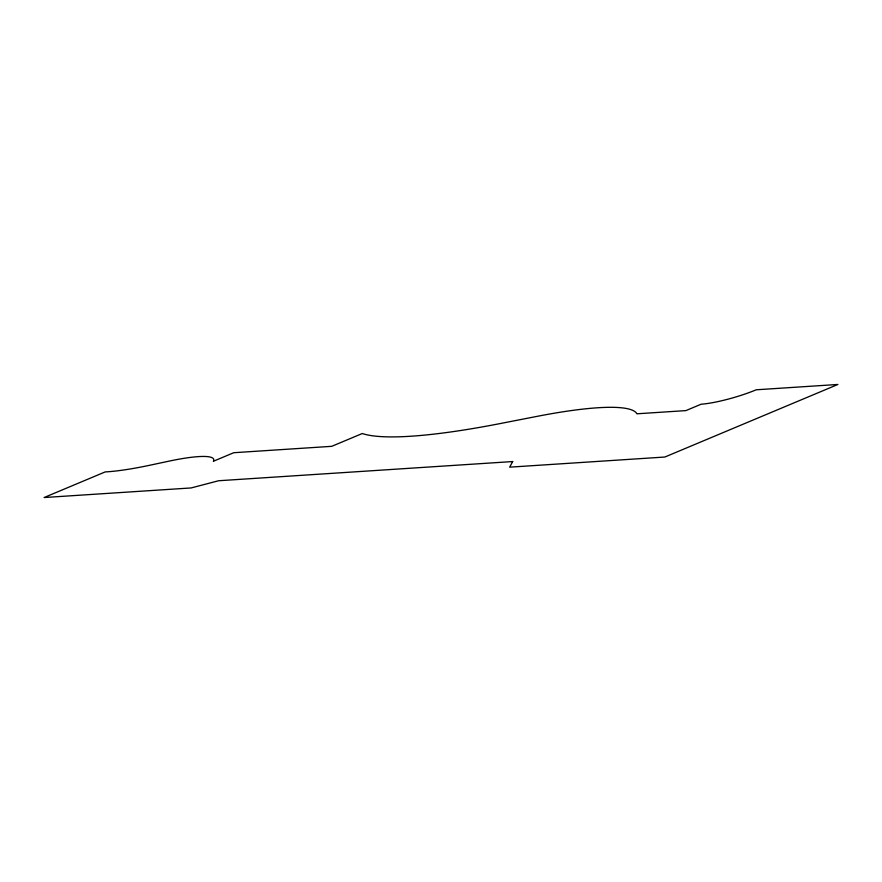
<?xml version="1.0" encoding="UTF-8"?>
<svg xmlns="http://www.w3.org/2000/svg" width="882" height="882" viewBox="0 0 882 882"><rect width="100%" height="100%" fill="white"/><g stroke="black" fill="none" stroke-linecap="round" stroke-linejoin="round"><path stroke-width="1.32" d="M512.674 461.551L509.664 467.162L664.852 457.03L837.9 384.464L756.227 389.789A40.704 6.505 -16.1 0 1 701.179 404.199L685.909 410.604L636.903 413.801A187.69 30.01 -16.1 0 0 536.929 416.392L500.281 423.547A275.934 44.111 -16.1 0 1 362.282 433.525L331.742 446.325L233.73 452.72L213.367 461.264A72.765 11.631 -16.1 0 0 169.3 461.088L149.885 465.222A107.472 17.177 -16.1 0 1 105.179 471.925L44.1 497.536L191.118 487.944L218.637 480.745L512.674 461.551"/></g></svg>
